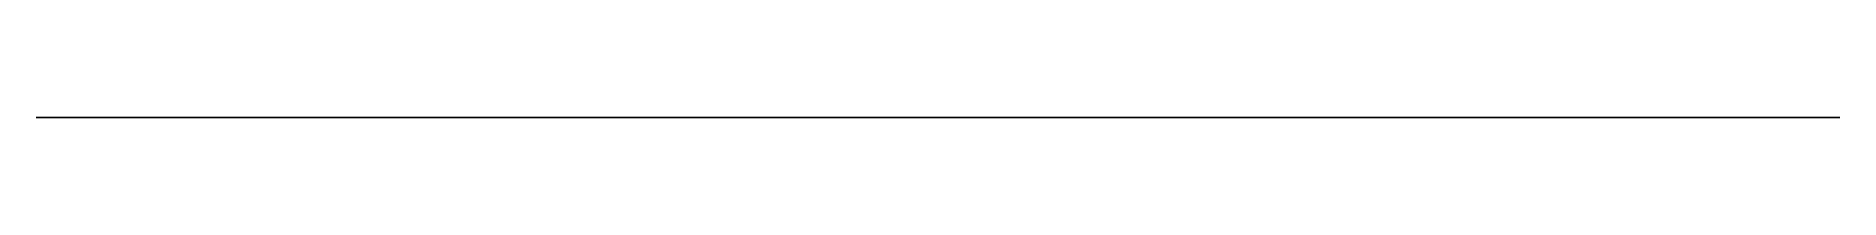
# Model space of a CAD drawing. Header units: millimetres. Extents: x 38.8 to 69, y 0 to 0.
import ezdxf

# ---------------------------------------------------------------- set-up
doc = ezdxf.new("R2010")
doc.units = ezdxf.units.MM
doc.header["$MEASUREMENT"] = 0

msp = doc.modelspace()

# ---------------------------------------------------------------- linework, layer by layer
at = {"color": 0, "linetype": 'Continuous', "lineweight": 0}
for p, q in [((39.518, 0, 0.209), (38.849, 0, 0.209)), ((39.518, 0, 39.579), (38.849, 0, 39.579)), ((39.518, 0, 0.209), (38.849, 0, 0.209)), ((38.849, 0, 39.579), (39.518, 0, 39.579)), ((38.849, 0, 0.209), (38.849, 0, 39.579)), ((38.849, 0, 39.579), (38.849, 0, 0.209)), ((48.022, 0, 0.209), (39.518, 0, 0.209)), ((48.022, 0, 39.579), (39.518, 0, 39.579)), ((48.022, 0, 0.209), (39.518, 0, 0.209)), ((39.518, 0, 39.579), (48.022, 0, 39.579)), ((39.518, 0, 39.579), (39.518, 0, 0.209)), ((39.518, 0, 0.209), (39.518, 0, 39.579)), ((47.353, 0, 19.263), (47.591, 0, 19.263)), ((47.353, 0, 20.045), (47.353, 0, 19.304)), ((47.353, 0, 20.045), (47.353, 0, 20.091)), ((47.353, 0, 19.304), (47.353, 0, 20.045)), ((47.591, 0, 19.263), (47.353, 0, 19.263)), ((47.353, 0, 21.232), (47.591, 0, 21.232)), ((47.353, 0, 22.014), (47.353, 0, 21.272)), ((47.353, 0, 22.014), (47.353, 0, 22.059)), ((47.353, 0, 21.272), (47.353, 0, 22.014)), ((47.353, 0, 22.059), (47.353, 0, 22.014)), ((47.591, 0, 21.232), (47.353, 0, 21.232)), ((47.353, 0, 24.028), (47.353, 0, 23.982)), ((47.353, 0, 23.982), (47.353, 0, 23.241)), ((47.353, 0, 24.028), (47.353, 0, 23.982)), ((47.353, 0, 23.982), (47.353, 0, 23.241)), ((47.353, 0, 19.304), (47.353, 0, 20.091)), ((47.353, 0, 21.272), (47.353, 0, 22.059)), ((47.353, 0, 23.241), (47.353, 0, 24.028)), ((47.353, 0, 23.2), (47.591, 0, 23.2)), ((47.353, 0, 23.982), (47.353, 0, 23.242)), ((47.353, 0, 23.982), (47.353, 0, 24.028)), ((47.591, 0, 23.2), (47.353, 0, 23.2)), ((47.353, 0, 22.014), (47.353, 0, 21.274)), ((47.353, 0, 21.272), (47.353, 0, 21.272)), ((47.353, 0, 21.274), (47.353, 0, 22.059)), ((47.353, 0, 19.304), (47.353, 0, 19.304)), ((47.353, 0, 20.045), (47.353, 0, 19.304)), ((47.591, 0, 19.697), (47.591, 0, 20.091)), ((47.591, 0, 20.045), (47.591, 0, 19.304)), ((47.591, 0, 20.091), (47.591, 0, 20.045)), ((47.591, 0, 23.634), (47.591, 0, 24.172)), ((47.591, 0, 23.096), (47.591, 0, 23.634)), ((47.591, 0, 19.697), (47.591, 0, 20.235)), ((47.591, 0, 19.159), (47.591, 0, 19.697)), ((47.591, 0, 21.666), (47.591, 0, 22.204)), ((47.591, 0, 21.128), (47.591, 0, 21.666)), ((47.591, 0, 22.014), (47.591, 0, 22.059)), ((47.591, 0, 23.241), (47.591, 0, 23.634)), ((47.591, 0, 23.982), (47.591, 0, 24.028)), ((47.591, 0, 24.172), (47.591, 0, 23.634)), ((47.591, 0, 23.634), (47.591, 0, 23.096)), ((47.591, 0, 19.697), (47.591, 0, 19.159)), ((47.591, 0, 20.235), (47.591, 0, 19.697)), ((47.591, 0, 22.204), (47.591, 0, 21.666)), ((47.591, 0, 21.666), (47.591, 0, 21.128)), ((47.591, 0, 22.014), (47.591, 0, 21.272)), ((47.591, 0, 22.059), (47.591, 0, 22.014)), ((47.632, 0, 21.086), (48.022, 0, 21.086)), ((47.632, 0, 21.645), (48.022, 0, 21.645)), ((47.632, 0, 21.686), (47.632, 0, 21.645)), ((48.022, 0, 21.686), (47.632, 0, 21.686)), ((48.022, 0, 21.686), (47.632, 0, 21.686)), ((47.632, 0, 22.225), (48.022, 0, 22.225)), ((47.632, 0, 21.686), (47.632, 0, 22.225)), ((47.632, 0, 24.193), (48.022, 0, 24.193)), ((47.632, 0, 24.214), (47.632, 0, 24.193)), ((48.022, 0, 24.214), (47.632, 0, 24.214)), ((48.022, 0, 23.075), (47.632, 0, 23.075)), ((47.632, 0, 23.613), (48.022, 0, 23.613)), ((47.632, 0, 23.075), (47.632, 0, 23.613)), ((48.022, 0, 21.107), (47.632, 0, 21.107)), ((47.632, 0, 21.645), (48.022, 0, 21.645)), ((47.632, 0, 21.107), (47.632, 0, 21.645)), ((47.632, 0, 21.086), (48.022, 0, 21.086)), ((47.632, 0, 21.107), (47.632, 0, 21.086)), ((48.022, 0, 21.107), (47.632, 0, 21.107)), ((47.632, 0, 23.655), (47.632, 0, 24.193)), ((48.022, 0, 22.245), (47.632, 0, 22.245)), ((47.632, 0, 23.613), (47.632, 0, 23.655)), ((47.632, 0, 19.118), (48.022, 0, 19.118)), ((47.632, 0, 23.075), (47.632, 0, 23.613)), ((47.632, 0, 23.055), (47.632, 0, 23.075)), ((48.022, 0, 19.138), (47.632, 0, 19.138)), ((47.632, 0, 19.676), (48.022, 0, 19.676)), ((47.632, 0, 19.138), (47.632, 0, 19.676)), ((48.022, 0, 23.655), (47.632, 0, 23.655)), ((47.632, 0, 24.193), (48.022, 0, 24.193)), ((47.632, 0, 23.655), (47.632, 0, 24.193)), ((48.022, 0, 20.277), (47.632, 0, 20.277)), ((47.632, 0, 19.118), (48.022, 0, 19.118)), ((47.632, 0, 19.138), (47.632, 0, 19.118)), ((48.022, 0, 19.138), (47.632, 0, 19.138)), ((48.022, 0, 24.214), (47.632, 0, 24.214)), ((47.632, 0, 23.055), (48.022, 0, 23.055)), ((47.632, 0, 23.075), (47.632, 0, 23.055)), ((48.022, 0, 23.075), (47.632, 0, 23.075)), ((47.632, 0, 23.055), (48.022, 0, 23.055)), ((48.022, 0, 19.718), (47.632, 0, 19.718)), ((47.632, 0, 20.256), (48.022, 0, 20.256)), ((47.632, 0, 19.718), (47.632, 0, 20.256)), ((47.632, 0, 23.613), (48.022, 0, 23.613)), ((47.632, 0, 23.655), (47.632, 0, 23.613)), ((48.022, 0, 23.655), (47.632, 0, 23.655)), ((47.632, 0, 20.256), (48.022, 0, 20.256)), ((47.632, 0, 20.277), (47.632, 0, 20.256)), ((48.022, 0, 20.277), (47.632, 0, 20.277)), ((47.632, 0, 19.676), (48.022, 0, 19.676)), ((47.632, 0, 19.718), (47.632, 0, 19.676)), ((48.022, 0, 19.718), (47.632, 0, 19.718)), ((47.632, 0, 24.193), (47.632, 0, 24.214)), ((47.632, 0, 22.225), (48.022, 0, 22.225)), ((47.632, 0, 22.245), (47.632, 0, 22.225)), ((48.022, 0, 22.245), (47.632, 0, 22.245)), ((47.632, 0, 19.676), (47.632, 0, 19.718)), ((47.632, 0, 21.645), (47.632, 0, 21.686)), ((47.632, 0, 19.118), (47.632, 0, 19.138)), ((47.632, 0, 19.138), (47.632, 0, 19.676)), ((47.632, 0, 19.718), (47.632, 0, 20.256)), ((47.632, 0, 21.686), (47.632, 0, 22.225)), ((47.632, 0, 22.225), (47.632, 0, 22.245)), ((47.632, 0, 20.256), (47.632, 0, 20.277)), ((47.632, 0, 21.086), (47.632, 0, 21.107)), ((47.632, 0, 21.107), (47.632, 0, 21.645)), ((48.691, 0, 0.209), (48.022, 0, 0.209)), ((48.691, 0, 39.579), (48.022, 0, 39.579)), ((48.022, 0, 39.579), (48.022, 0, 0.209)), ((48.691, 0, 0.209), (48.022, 0, 0.209)), ((48.022, 0, 39.579), (48.691, 0, 39.579)), ((48.022, 0, 0.209), (48.022, 0, 39.579)), ((48.691, 0, 0.209), (48.691, 0, 39.579)), ((49.321, 0, 26.39), (48.691, 0, 26.39)), ((49.321, 0, 26.39), (48.691, 0, 26.39)), ((48.691, 0, 16.941), (49.317, 0, 16.941)), ((48.691, 0, 39.579), (48.691, 0, 0.209)), ((48.691, 0, 16.941), (49.317, 0, 16.941)), ((49.317, 0, 16.941), (49.318, 0, 16.941)), ((49.317, 0, 16.941), (49.321, 0, 16.941)), ((49.318, 0, 16.941), (49.321, 0, 16.941)), ((49.321, 0, 27.138), (69.006, 0, 27.138)), ((49.321, 0, 12.02), (49.321, 0, 12.65)), ((69.006, 0, 12.02), (49.321, 0, 12.02)), ((49.321, 0, 12.65), (69.006, 0, 12.65)), ((69.006, 0, 12.65), (49.321, 0, 12.65)), ((49.321, 0, 12.02), (69.006, 0, 12.02)), ((49.321, 0, 12.65), (49.321, 0, 16.937)), ((49.321, 0, 26.39), (49.321, 0, 27.138)), ((69.006, 0, 27.768), (49.321, 0, 27.768)), ((49.321, 0, 27.138), (49.321, 0, 27.768)), ((69.006, 0, 27.138), (49.321, 0, 27.138)), ((49.321, 0, 27.768), (69.006, 0, 27.768)), ((49.321, 0, 16.945), (49.321, 0, 26.39)), ((49.321, 0, 16.945), (49.321, 0, 26.39)), ((49.321, 0, 16.941), (49.321, 0, 16.945)), ((49.321, 0, 12.65), (49.321, 0, 16.937)), ((49.321, 0, 12.02), (49.321, 0, 12.65)), ((49.321, 0, 27.138), (49.321, 0, 27.768)), ((49.321, 0, 26.39), (49.321, 0, 27.138)), ((49.321, 0, 26.39), (49.636, 0, 26.39)), ((49.321, 0, 26.39), (49.636, 0, 26.39)), ((49.321, 0, 16.937), (49.321, 0, 16.941)), ((49.321, 0, 16.941), (49.321, 0, 16.945)), ((49.321, 0, 16.937), (49.321, 0, 16.941)), ((49.321, 0, 16.941), (49.325, 0, 16.941)), ((49.325, 0, 16.941), (49.321, 0, 16.941)), ((49.325, 0, 16.941), (49.636, 0, 16.941)), ((49.636, 0, 16.941), (49.325, 0, 16.941)), ((49.784, 0, 19.118), (49.35, 0, 19.118)), ((49.35, 0, 19.12), (49.35, 0, 19.132)), ((49.35, 0, 19.118), (49.35, 0, 19.12)), ((49.35, 0, 20.277), (49.784, 0, 20.277)), ((49.35, 0, 19.683), (49.35, 0, 19.132)), ((49.784, 0, 19.683), (49.35, 0, 19.683)), ((49.35, 0, 19.132), (49.784, 0, 19.132)), ((49.784, 0, 21.086), (49.35, 0, 21.086)), ((49.35, 0, 22.239), (49.35, 0, 22.245)), ((49.35, 0, 22.231), (49.35, 0, 22.239)), ((49.35, 0, 21.651), (49.35, 0, 21.101)), ((49.784, 0, 21.651), (49.35, 0, 21.651)), ((49.35, 0, 21.101), (49.784, 0, 21.101)), ((49.35, 0, 21.663), (49.35, 0, 21.68)), ((49.35, 0, 21.651), (49.35, 0, 21.663)), ((49.35, 0, 24.208), (49.35, 0, 24.214)), ((49.35, 0, 24.199), (49.35, 0, 24.208)), ((49.35, 0, 24.214), (49.784, 0, 24.214)), ((49.35, 0, 23.632), (49.35, 0, 23.649)), ((49.35, 0, 23.62), (49.35, 0, 23.632)), ((49.35, 0, 24.199), (49.35, 0, 23.649)), ((49.784, 0, 24.199), (49.35, 0, 24.199)), ((49.35, 0, 23.649), (49.784, 0, 23.649)), ((49.35, 0, 22.245), (49.784, 0, 22.245)), ((49.35, 0, 20.271), (49.35, 0, 20.277)), ((49.35, 0, 20.262), (49.35, 0, 20.271)), ((49.35, 0, 20.262), (49.35, 0, 19.712)), ((49.784, 0, 20.262), (49.35, 0, 20.262)), ((49.35, 0, 19.712), (49.784, 0, 19.712)), ((49.35, 0, 19.695), (49.35, 0, 19.712)), ((49.35, 0, 19.683), (49.35, 0, 19.695)), ((49.35, 0, 22.231), (49.35, 0, 21.68)), ((49.784, 0, 22.231), (49.35, 0, 22.231)), ((49.35, 0, 21.68), (49.784, 0, 21.68)), ((49.784, 0, 23.055), (49.35, 0, 23.055)), ((49.35, 0, 21.088), (49.35, 0, 21.101)), ((49.35, 0, 21.086), (49.35, 0, 21.088)), ((49.35, 0, 23.057), (49.35, 0, 23.069)), ((49.35, 0, 23.055), (49.35, 0, 23.057)), ((49.35, 0, 23.62), (49.35, 0, 23.069)), ((49.784, 0, 23.62), (49.35, 0, 23.62)), ((49.35, 0, 23.069), (49.784, 0, 23.069)), ((49.784, 0, 21.101), (49.35, 0, 21.101)), ((49.35, 0, 21.101), (49.35, 0, 21.086)), ((49.35, 0, 21.086), (49.784, 0, 21.086)), ((49.35, 0, 22.231), (49.784, 0, 22.231)), ((49.35, 0, 22.245), (49.35, 0, 22.231)), ((49.784, 0, 22.245), (49.35, 0, 22.245)), ((49.35, 0, 21.651), (49.784, 0, 21.651)), ((49.35, 0, 21.68), (49.35, 0, 21.651)), ((49.784, 0, 21.68), (49.35, 0, 21.68)), ((49.35, 0, 19.118), (49.784, 0, 19.118)), ((49.35, 0, 19.132), (49.35, 0, 19.118)), ((49.784, 0, 19.132), (49.35, 0, 19.132)), ((49.35, 0, 20.262), (49.784, 0, 20.262)), ((49.35, 0, 20.277), (49.35, 0, 20.262)), ((49.784, 0, 20.277), (49.35, 0, 20.277)), ((49.35, 0, 19.683), (49.784, 0, 19.683)), ((49.35, 0, 19.712), (49.35, 0, 19.683)), ((49.784, 0, 19.712), (49.35, 0, 19.712)), ((49.35, 0, 23.62), (49.784, 0, 23.62)), ((49.35, 0, 23.649), (49.35, 0, 23.62)), ((49.784, 0, 23.649), (49.35, 0, 23.649)), ((49.784, 0, 23.069), (49.35, 0, 23.069)), ((49.35, 0, 23.069), (49.35, 0, 23.055)), ((49.35, 0, 23.055), (49.784, 0, 23.055)), ((49.35, 0, 24.199), (49.784, 0, 24.199)), ((49.35, 0, 24.214), (49.35, 0, 24.199)), ((49.784, 0, 24.214), (49.35, 0, 24.214)), ((49.35, 0, 19.712), (49.35, 0, 20.262)), ((49.35, 0, 21.68), (49.35, 0, 22.231)), ((49.35, 0, 23.649), (49.35, 0, 24.199)), ((49.35, 0, 23.069), (49.35, 0, 23.62)), ((49.35, 0, 19.132), (49.35, 0, 19.683)), ((49.35, 0, 21.101), (49.35, 0, 21.651)), ((49.636, 0, 16.941), (49.636, 0, 19.118)), ((49.636, 0, 20.277), (49.636, 0, 21.086)), ((49.636, 0, 22.245), (49.636, 0, 23.055)), ((49.636, 0, 24.214), (49.636, 0, 26.39)), ((49.636, 0, 26.39), (49.636, 0, 24.214)), ((49.636, 0, 23.055), (49.636, 0, 22.245)), ((49.636, 0, 21.086), (49.636, 0, 20.277)), ((49.636, 0, 19.118), (49.636, 0, 16.941)), ((49.636, 0, 19.118), (49.636, 0, 20.277)), ((49.636, 0, 21.086), (49.636, 0, 22.245)), ((49.636, 0, 23.055), (49.636, 0, 24.214)), ((49.636, 0, 24.214), (49.636, 0, 23.055)), ((49.636, 0, 22.245), (49.636, 0, 21.086)), ((49.636, 0, 20.277), (49.636, 0, 19.118)), ((49.784, 0, 19.132), (49.784, 0, 19.683)), ((49.784, 0, 21.101), (49.784, 0, 21.651)), ((49.784, 0, 23.649), (49.784, 0, 24.199)), ((49.784, 0, 19.712), (49.784, 0, 20.262)), ((49.784, 0, 21.68), (49.784, 0, 22.231)), ((49.784, 0, 23.069), (49.784, 0, 23.62)), ((49.784, 0, 20.262), (49.784, 0, 19.712)), ((49.784, 0, 21.086), (49.784, 0, 21.101)), ((49.784, 0, 22.231), (49.784, 0, 22.245)), ((49.784, 0, 21.651), (49.784, 0, 21.101)), ((49.784, 0, 21.651), (49.784, 0, 21.68)), ((49.784, 0, 22.231), (49.784, 0, 21.68)), ((49.784, 0, 19.118), (49.784, 0, 19.132)), ((49.784, 0, 20.262), (49.784, 0, 20.277)), ((49.784, 0, 19.683), (49.784, 0, 19.132)), ((49.784, 0, 19.683), (49.784, 0, 19.712)), ((49.784, 0, 23.62), (49.784, 0, 23.069)), ((49.784, 0, 19.712), (49.784, 0, 19.683)), ((49.784, 0, 21.101), (49.784, 0, 21.086)), ((49.784, 0, 22.245), (49.784, 0, 22.231)), ((49.784, 0, 23.62), (49.784, 0, 23.649)), ((49.784, 0, 23.055), (49.784, 0, 23.069)), ((49.784, 0, 24.199), (49.784, 0, 23.649)), ((49.784, 0, 19.132), (49.784, 0, 19.118)), ((49.784, 0, 20.277), (49.784, 0, 20.262)), ((49.784, 0, 24.199), (49.784, 0, 24.214)), ((49.784, 0, 21.68), (49.784, 0, 21.651)), ((49.784, 0, 24.214), (49.784, 0, 24.199)), ((49.784, 0, 23.649), (49.784, 0, 23.62)), ((49.784, 0, 23.069), (49.784, 0, 23.055)), ((49.813, 0, 19.697), (49.813, 0, 20.248)), ((49.813, 0, 21.115), (49.813, 0, 21.666)), ((49.813, 0, 21.666), (49.813, 0, 22.216)), ((49.813, 0, 19.147), (49.813, 0, 19.697)), ((49.813, 0, 23.084), (49.813, 0, 23.634)), ((49.813, 0, 23.634), (49.813, 0, 24.185)), ((49.813, 0, 21.666), (49.813, 0, 21.115)), ((49.813, 0, 22.216), (49.813, 0, 21.666)), ((49.813, 0, 19.697), (49.813, 0, 19.147)), ((49.813, 0, 20.248), (49.813, 0, 19.697)), ((49.813, 0, 23.634), (49.813, 0, 23.084)), ((49.813, 0, 24.185), (49.813, 0, 23.634)), ((69.006, 0, 12.65), (69.006, 0, 12.02)), ((69.006, 0, 27.138), (69.006, 0, 12.65)), ((69.006, 0, 27.768), (69.006, 0, 27.138)), ((69.006, 0, 27.138), (69.006, 0, 27.768)), ((69.006, 0, 12.65), (69.006, 0, 27.138)), ((69.006, 0, 12.02), (69.006, 0, 12.65))]:
    msp.add_line(p, q, dxfattribs=at)
at = {"color": 0, "linetype": 'Continuous', "lineweight": 0, "extrusion": (0, -1, 0)}
for centre, radius, start, end in [((47.632, 23.096), 0.0416, 180, 270), ((47.632, 24.172), 0.0416, 90, 180), ((47.632, 24.172), 0.0416, 90, 180), ((47.632, 23.096), 0.0416, 180, 270), ((47.632, 21.128), 0.0416, 180, 270), ((47.632, 19.159), 0.0416, 180, 270), ((47.632, 19.159), 0.0416, 180, 270), ((47.632, 22.204), 0.0416, 90, 180), ((47.632, 22.204), 0.0416, 90, 180), ((47.632, 20.235), 0.0416, 90, 180), ((47.632, 21.128), 0.0416, 180, 270), ((47.632, 20.235), 0.0416, 90, 180), ((49.321, 16.941), 0.00394, 90, 180), ((49.321, 16.941), 0.00394, 90, 180), ((49.321, 16.941), 0.00394, 180, 270), ((49.35, 19.147), 0.0289, 180, 270), ((49.35, 22.216), 0.0289, 90, 180), ((49.35, 24.185), 0.0289, 90, 180), ((49.35, 20.248), 0.0289, 90, 180), ((49.35, 21.115), 0.0289, 180, 270), ((49.35, 23.084), 0.0289, 180, 270), ((49.321, 16.941), 0.00394, 270, 90), ((49.321, 16.941), 0.00394, 270, 90), ((49.35, 21.115), 0.0289, 180, 270), ((49.35, 22.216), 0.0289, 90, 180), ((49.35, 23.084), 0.0289, 180, 270), ((49.35, 24.185), 0.0289, 90, 180), ((49.35, 19.147), 0.0289, 180, 270), ((49.35, 20.248), 0.0289, 90, 180), ((49.784, 21.115), 0.0289, 270, 0), ((49.784, 22.216), 0.0289, 0, 90), ((49.784, 19.147), 0.0289, 270, 0), ((49.784, 20.248), 0.0289, 360, 90), ((49.784, 23.084), 0.0289, 270, 0), ((49.784, 21.115), 0.0289, 270, 360), ((49.784, 22.216), 0.0289, 0, 90), ((49.784, 19.147), 0.0289, 270, 0), ((49.784, 20.248), 0.0289, 0, 90), ((49.784, 24.185), 0.0289, 0, 90), ((49.784, 24.185), 0.0289, 0, 90), ((49.784, 23.084), 0.0289, 270, 360)]:
    msp.add_arc(centre, radius, start, end, dxfattribs=at)
for centre, major_axis, start_param, end_param in [((47.632, 0, 23.634), (0.0416, 0), 1.570796, 3.141593), ((47.632, 0, 24.172), (-0.0416, 0), 4.712389, 6.283185), ((47.632, 0, 23.634), (0.0416, 0), 3.141593, 4.712389), ((47.632, 0, 23.634), (-0.0416, 0), 4.712389, 6.283185), ((47.632, 0, 23.096), (0.0416, 0), 3.141593, 4.712389), ((47.632, 0, 23.634), (-0.0416, 0), 0, 1.570796), ((47.632, 0, 23.096), (-0.0416, 0), 0, 1.570796), ((47.632, 0, 24.172), (0.0416, 0), 1.570796, 3.141593), ((47.632, 0, 19.697), (0.0416, 0), 3.141593, 4.712389), ((47.632, 0, 19.697), (-0.0416, 0), 4.712389, 6.283185), ((47.632, 0, 21.666), (0.0416, 0), 3.141593, 4.712389), ((47.632, 0, 21.666), (-0.0416, 0), 4.712389, 6.283185), ((47.632, 0, 19.159), (-0.0416, 0), 0, 1.570796), ((47.632, 0, 19.159), (0.0416, 0), 3.141593, 4.712389), ((47.632, 0, 19.697), (-0.0416, 0), 0, 1.570796), ((47.632, 0, 19.697), (0.0416, 0), 1.570796, 3.141593), ((47.632, 0, 20.235), (-0.0416, 0), 4.712389, 6.283185), ((47.632, 0, 21.666), (0.0416, 0), 1.570796, 3.141593), ((47.632, 0, 22.204), (-0.0416, 0), 4.712389, 6.283185), ((47.632, 0, 22.204), (0.0416, 0), 1.570796, 3.141593), ((47.632, 0, 20.235), (0.0416, 0), 1.570796, 3.141593), ((47.632, 0, 21.128), (-0.0416, 0), 0, 1.570796), ((47.632, 0, 21.128), (0.0416, 0), 3.141593, 4.712389), ((47.632, 0, 21.666), (-0.0416, 0), 0, 1.570796), ((49.35, 0, 19.147), (-0.0289, 0), 0, 1.570796), ((49.35, 0, 22.216), (0.0289, 0), 1.570796, 3.141593), ((49.35, 0, 21.666), (-0.0289, 0), 4.712389, 6.283185), ((49.35, 0, 21.666), (0.0289, 0), 3.141593, 4.712389), ((49.35, 0, 24.185), (0.0289, 0), 1.570796, 3.141593), ((49.35, 0, 23.634), (-0.0289, 0), 4.712389, 6.283185), ((49.35, 0, 23.634), (0.0289, 0), 3.141593, 4.712389), ((49.35, 0, 20.248), (0.0289, 0), 1.570796, 3.141593), ((49.35, 0, 19.697), (-0.0289, 0), 4.712389, 6.283185), ((49.35, 0, 19.697), (0.0289, 0), 3.141593, 4.712389), ((49.35, 0, 21.115), (-0.0289, 0), 0, 1.570796), ((49.35, 0, 23.084), (-0.0289, 0), 0, 1.570796), ((49.35, 0, 19.697), (0.0289, 0), 1.570796, 3.141593), ((49.35, 0, 20.248), (-0.0289, 0), 4.712389, 6.283185), ((49.35, 0, 21.666), (0.0289, 0), 1.570796, 3.141593), ((49.35, 0, 22.216), (-0.0289, 0), 4.712389, 6.283185), ((49.35, 0, 23.634), (0.0289, 0), 1.570796, 3.141593), ((49.35, 0, 24.185), (-0.0289, 0), 4.712389, 6.283185), ((49.35, 0, 23.084), (0.0289, 0), 3.141593, 4.712389), ((49.35, 0, 23.634), (-0.0289, 0), 0, 1.570796), ((49.35, 0, 19.147), (0.0289, 0), 3.141593, 4.712389), ((49.35, 0, 19.697), (-0.0289, 0), 0, 1.570796), ((49.35, 0, 21.115), (0.0289, 0), 3.141593, 4.712389), ((49.35, 0, 21.666), (-0.0289, 0), 0, 1.570796), ((49.784, 0, 20.248), (-0.0289, 0), 3.141593, 4.712389), ((49.784, 0, 19.697), (0.0289, 0), 0, 1.570796), ((49.784, 0, 21.666), (-0.0289, 0), 1.570796, 3.141593), ((49.784, 0, 21.115), (0.0289, 0), 4.712389, 6.283185), ((49.784, 0, 22.216), (-0.0289, 0), 3.141593, 4.712389), ((49.784, 0, 21.666), (0.0289, 0), 0, 1.570796), ((49.784, 0, 19.697), (-0.0289, 0), 1.570796, 3.141593), ((49.784, 0, 19.147), (0.0289, 0), 4.712389, 6.283185), ((49.784, 0, 23.634), (-0.0289, 0), 1.570796, 3.141593), ((49.784, 0, 23.084), (0.0289, 0), 4.712389, 6.283185), ((49.784, 0, 19.697), (-0.0289, 0), 3.141593, 4.712389), ((49.784, 0, 19.697), (0.0289, 0), 4.712389, 6.283185), ((49.784, 0, 21.115), (-0.0289, 0), 1.570796, 3.141593), ((49.784, 0, 22.216), (0.0289, 0), 0, 1.570796), ((49.784, 0, 24.185), (-0.0289, 0), 3.141593, 4.712389), ((49.784, 0, 23.634), (0.0289, 0), 0, 1.570796), ((49.784, 0, 19.147), (-0.0289, 0), 1.570796, 3.141593), ((49.784, 0, 20.248), (0.0289, 0), 0, 1.570796), ((49.784, 0, 21.666), (-0.0289, 0), 3.141593, 4.712389), ((49.784, 0, 21.666), (0.0289, 0), 4.712389, 6.283185), ((49.784, 0, 24.185), (0.0289, 0), 0, 1.570796), ((49.784, 0, 23.634), (-0.0289, 0), 3.141593, 4.712389), ((49.784, 0, 23.634), (0.0289, 0), 4.712389, 6.283185), ((49.784, 0, 23.084), (-0.0289, 0), 1.570796, 3.141593)]:
    msp.add_ellipse(centre, major_axis=major_axis, ratio=0.5, start_param=start_param, end_param=end_param, dxfattribs=at)

doc.saveas('drawing.dxf')
